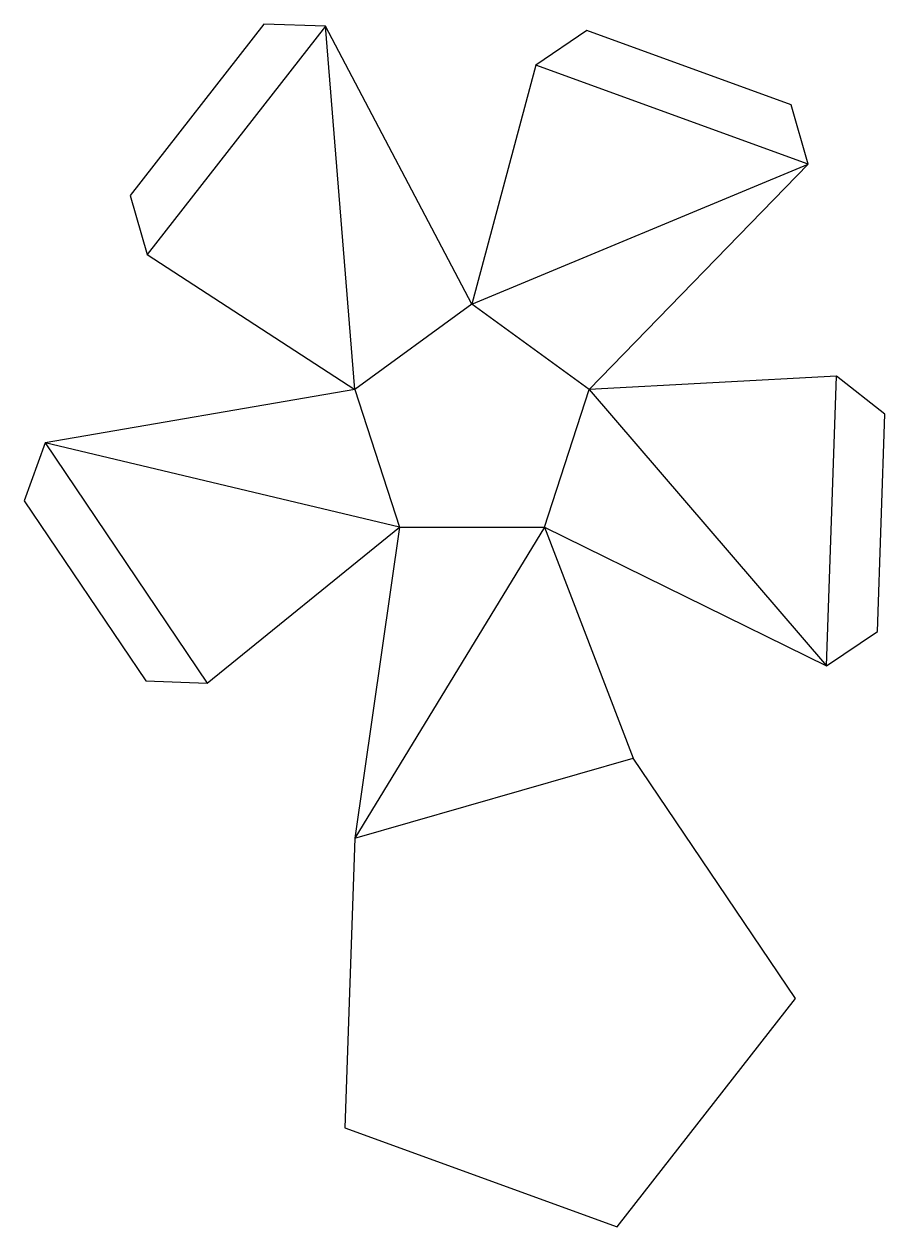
# Model space of a CAD drawing. Header units: inches. Extents: x -2.59 to 3.35, y -4.83 to 3.47.
import ezdxf

# ---------------------------------------------------------------- set-up
doc = ezdxf.new("R2010")
doc.units = ezdxf.units.IN
doc.header["$MEASUREMENT"] = 0
doc.layers.add('creases', color=3, linetype='Continuous')
doc.layers.add('outline', color=4, linetype='Continuous')

msp = doc.modelspace()

# ---------------------------------------------------------------- linework, layer by layer
at = {"layer": 'creases'}
for points in [[(0.5, 1.5388), (-0.309, 0.9511), (-0.5112, 3.4567), (-1.7419, 1.8803)], [(1.309, 0.9511), (0.5, 1.5388), (2.8206, 2.5054), (0.9409, 3.1888)], [(1, 0), (1.309, 0.9511), (2.9454, -0.9573), (3.0145, 1.0416)], [(-0.309, 0.9511), (0, 0), (-2.4455, 0.582), (-1.3265, -1.0756)], [(0, 0), (1, 0), (-0.3092, -2.146), (1.6131, -1.594)]]:
    msp.add_lwpolyline(points, dxfattribs=at)
at = {"layer": 'outline'}
for p, q in [((0, 0), (-0.3092, -2.146)), ((1, 0), (1.6131, -1.594))]:
    msp.add_line(p, q, dxfattribs=at)
for points in [[(0.5, 1.5388), (-0.5112, 3.4567), (-0.9363, 3.4714), (-1.8593, 2.2891), (-1.7419, 1.8803), (-0.309, 0.9511)], [(1.309, 0.9511), (2.8206, 2.5054), (2.7032, 2.9142), (1.2935, 3.4267), (0.9409, 3.1888), (0.5, 1.5388)], [(1, 0), (2.9454, -0.9573), (3.2979, -0.7193), (3.3497, 0.7798), (3.0145, 1.0416), (1.309, 0.9511)], [(-0.309, 0.9511), (-2.4455, 0.582), (-2.5908, 0.1823), (-1.7516, -1.061), (-1.3265, -1.0756), (0, 0)], [(-0.3092, -2.146), (-0.3783, -4.1448), (1.5013, -4.8281), (2.7321, -3.2517), (1.6131, -1.594)]]:
    msp.add_lwpolyline(points, dxfattribs=at)

doc.saveas('drawing.dxf')
